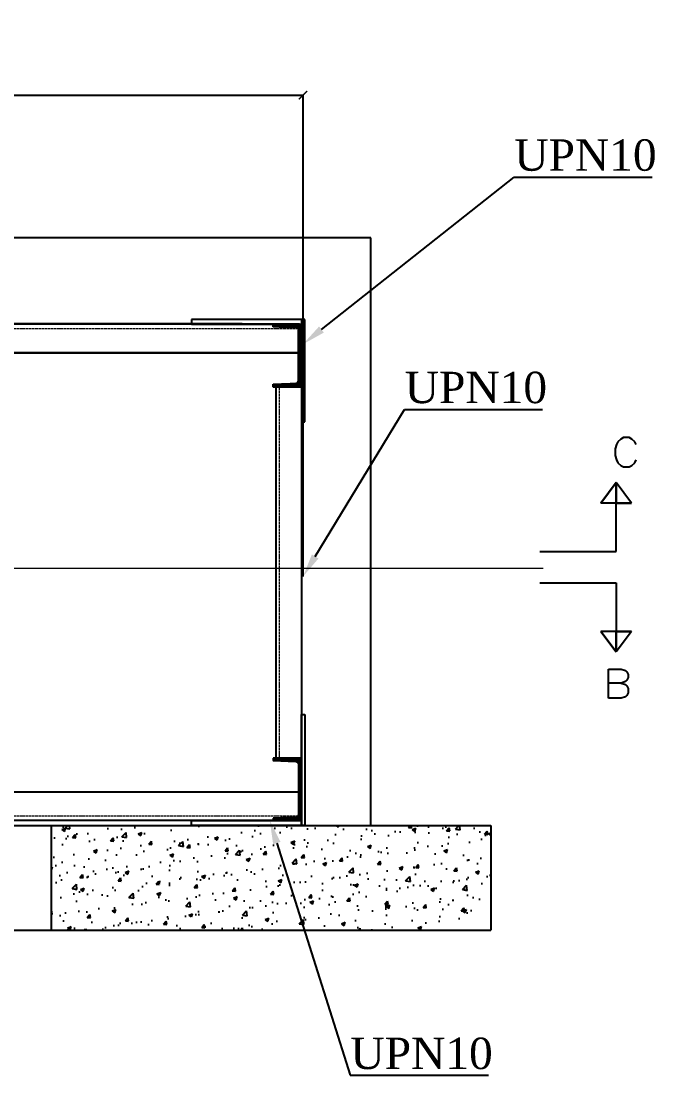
# Model space of a CAD drawing. Header units: millimetres. Extents: x -23396 to 106750, y 116 to 66281.
# Drawn here: x -12011 to -5957, y 41571 to 51683 of the extents above; entities that cross this region are included whole.
import ezdxf
from ezdxf import colors
from ezdxf.entities.mleader import LeaderData, LeaderLine
from ezdxf.math import Vec2, Vec3

# ---------------------------------------------------------------- set-up
doc = ezdxf.new("R2010")
doc.units = ezdxf.units.MM
doc.linetypes.add('ACAD_ISO02W100', pattern=[15, 12, -3])
doc.linetypes.add('CENTER', pattern=[50.8, 31.75, -6.35, 6.35, -6.35])
doc.layers.add('CL', color=2, linetype='CENTER', lineweight=0)
doc.layers.add('DL', color=8, linetype='ACAD_ISO02W100', lineweight=0)
doc.styles.add('Century Gothic$001H0', font='cent.shx')
doc.styles.add('nassar2', font='cent.shx', dxfattribs={"height": 60})
doc.dimstyles.new('Copy of ISO-25', dxfattribs={"dimtxt": 250, "dimasz": 80, "dimexe": 1.25, "dimexo": 0.625, "dimtad": 1, "dimtxsty": 'Century Gothic$001H0', "dimblk": 'ARCHTICK', "dimcen": 2.5, "dimadec": 0, "dimazin": 0, "dimtfac": 1, "dimtmove": 0, "dimatfit": 3, "dimfxl": 1, "dimarcsym": 0})

# ---------------------------------------------------------------- blocks, each defined once
blk = doc.blocks.new('_ArchTick')
at = {"color": 0, "linetype": 'ByBlock', "const_width": 0.15}
blk.add_lwpolyline([(-0.5, -0.5), (0.5, 0.5)], dxfattribs=at)
blk = doc.blocks.new('*D64')
at = {"color": 0, "lineweight": -2, "transparency": 16777216}
for p, q in [((-9901, 48790), (-21977, 48790)), ((-21975, 44040), (-21975, 48790)), ((-9857, 44040), (-21977, 44040))]:
    blk.add_line(p, q, dxfattribs=at)
at = {"layer": 'Defpoints', "color": 0, "transparency": 16777216}
for p in [(-21975, 48790), (-9900, 48790), (-9856, 44040)]:
    blk.add_point(p, dxfattribs=at)
at = {"color": 0, "lineweight": -2, "transparency": 16777216, "xscale": 80, "yscale": 80, "zscale": 80}
for p, rotation in [((-21975, 48790), 90), ((-21975, 44040), 270)]:
    blk.add_blockref('_ArchTick', p, dxfattribs=dict(at, rotation=rotation))
at = {"color": 0, "transparency": 16777216, "insert": (-22101, 46415), "char_height": 250, "attachment_point": 5, "rotation": 90, "style": 'Century Gothic$001H0'}
blk.add_mtext('SHAFT DEPTH 950', dxfattribs=at)
blk = doc.blocks.new('*D65')
at = {"color": 0, "lineweight": -2, "transparency": 16777216}
for p, q in [((-19318, 45751), (-19318, 50977)), ((-19318, 50976), (-9318, 50976)), ((-9318, 46374), (-9318, 50977))]:
    blk.add_line(p, q, dxfattribs=at)
at = {"layer": 'Defpoints', "color": 0, "transparency": 16777216}
for p in [(-9318, 50976), (-9318, 46373), (-19318, 45751)]:
    blk.add_point(p, dxfattribs=at)
at = {"color": 0, "lineweight": -2, "transparency": 16777216, "xscale": 80, "yscale": 80, "zscale": 80, "rotation": 180}
blk.add_blockref('_ArchTick', (-19318, 50976), dxfattribs=at)
at = {"color": 0, "lineweight": -2, "transparency": 16777216, "xscale": 80, "yscale": 80, "zscale": 80}
blk.add_blockref('_ArchTick', (-9318, 50976), dxfattribs=at)
at = {"color": 0, "transparency": 16777216, "insert": (-14318, 51102), "char_height": 250, "attachment_point": 5, "style": 'Century Gothic$001H0'}
blk.add_mtext('SHAFT WIDTH 2000', dxfattribs=at)

msp = doc.modelspace()

# ---------------------------------------------------------------- hatches: boundary and pattern name
at = {"linetype": 'Continuous'}
h = msp.add_hatch(dxfattribs=at)
h.set_pattern_fill('ANSI31', color=4, scale=5, angle=90)
h.set_pattern_definition([(135, (-1052851.8725, 398104.11566), (-0.44194173824, -0.44194173824), [])])
h.paths.add_polyline_path([(-9604.304, 48188.056), (-9604.304, 48211.341), (-9388.404, 48219.736), (-9384.154, 48219.736), (-9379.954, 48221.891), (-9375.704, 48224.021), (-9371.454, 48226.156), (-9369.354, 48228.221), (-9367.204, 48232.491), (-9365.154, 48236.686), (-9363.004, 48240.976), (-9363.004, 48245.171), (-9363.004, 48729.891), (-9363.004, 48734.086), (-9365.154, 48738.376), (-9367.204, 48742.571), (-9369.354, 48746.841), (-9371.454, 48748.906), (-9375.704, 48751.041), (-9379.954, 48753.171), (-9388.404, 48753.191), (-9604.304, 48761.656), (-9604.304, 48784.941), (-9331.254, 48784.941), (-9331.254, 48196.456), (-9333.354, 48194.391), (-9333.354, 48192.256), (-9335.504, 48190.121), (-9337.554, 48188.056)])
h = msp.add_hatch(dxfattribs=at)
h.set_pattern_fill('ANSI31', color=4, scale=5, angle=-90)
h.set_pattern_definition([(315, (1024679.67486, -305279.43297), (0.44194173824, 0.44194173824), [])])
h.paths.add_polyline_path([(-9604.304, 44636.626), (-9604.304, 44613.341), (-9388.404, 44604.946), (-9384.154, 44604.946), (-9379.954, 44602.791), (-9375.704, 44600.661), (-9371.454, 44598.526), (-9369.354, 44596.461), (-9367.204, 44592.191), (-9365.154, 44587.996), (-9363.004, 44583.706), (-9363.004, 44579.511), (-9363.004, 44094.791), (-9363.004, 44090.596), (-9365.154, 44086.306), (-9367.204, 44082.111), (-9369.354, 44077.841), (-9371.454, 44075.776), (-9375.704, 44073.641), (-9379.954, 44071.511), (-9388.404, 44071.491), (-9604.304, 44063.026), (-9604.304, 44039.741), (-9331.254, 44039.741), (-9331.254, 44628.226), (-9333.354, 44630.291), (-9333.354, 44632.426), (-9335.504, 44634.561), (-9337.554, 44636.626)])
h = msp.add_hatch()
h.set_pattern_fill('AR-CONC', color=4, scale=2)
h.set_pattern_definition([(50, (-25653.4, 0), (364.3693, -31.8782), [38.1, -419.1]), (355, (-25653.4, 0), (-70.4868, 382.1137), [30.48, -335.2812]), (100.45144, (-25623.02, -2.66), (293.8825, 350.2355), [32.38, -356.1805]), (46.1842, (-25653.4, 101.6), (542.158, -84.0847), [57.15, -628.65]), (96.6356, (-25608.2, 94.6), (474.808, 494.852), [48.57, -534.271]), (351.1842, (-25653.4, 101.6), (474.808, 494.852), [45.72, -502.9195]), (21, (-25602.6, 76.2), (303.2288, -204.5304), [38.1, -419.1]), (326, (-25602.6, 76.2), (123.604, 368.376), [30.48, -335.28]), (71.45144, (-25577.32, 59.16), (426.8328, 163.8455), [32.38, -356.18]), (37.5, (-25653.39, 0), (6.1772, 169.11008), [0, -331.216, 0, -340.36, 0, -336.55]), (7.5, (-25653.39, 0), (133.6393, 200.36115), [0, -194.056, 0, -323.596, 0, -128.27]), (327.5, (-25766.67, 0), (271.1812, -11.4575), [0, -127, 0, -396.24, 0, -525.78]), (317.5, (-25817.47, 0), (296.2584, 50.853), [0, -165.1, 0, -263.144, 0, -373.38])])
h.paths.add_polyline_path([(-7522.86, 42993.141), (-7522.86, 43993.141), (-11724.866, 43993.141), (-11724.866, 42993.141)])

# ---------------------------------------------------------------- linework, layer by layer
at = {"color": 0}
for p, q in [((-8670.774, 49610.481), (-19756.629, 49610.481)), ((-8670.774, 43993.141), (-8670.774, 49610.481)), ((-9352.374, 48784.941), (-19288.864, 48784.941)), ((-9301.624, 48831.541), (-10383.169, 48831.541)), ((-10383.169, 48831.541), (-10383.169, 48784.941)), ((-10383.169, 48784.941), (-9331.254, 48784.941)), ((-9604.304, 48784.941), (-9331.254, 48784.941)), ((-9604.304, 48761.656), (-9604.304, 48784.941)), ((-9604.304, 48784.941), (-9331.254, 48784.941)), ((-9604.304, 48761.656), (-9604.304, 48784.941)), ((-9604.304, 48784.941), (-9331.254, 48784.941)), ((-9604.304, 48761.656), (-9604.304, 48784.941)), ((-9388.404, 48753.191), (-9604.304, 48761.656)), ((-9388.404, 48753.191), (-9604.304, 48761.656)), ((-9388.404, 48753.191), (-9604.304, 48761.656)), ((-9388.404, 48753.191), (-9379.954, 48753.171)), ((-9379.954, 48753.171), (-9375.704, 48751.041)), ((-9379.954, 48753.171), (-9375.704, 48751.041)), ((-9375.704, 48751.041), (-9371.454, 48748.906)), ((-9375.704, 48751.041), (-9371.454, 48748.906)), ((-9371.454, 48748.906), (-9369.354, 48746.841)), ((-9371.454, 48748.906), (-9369.354, 48746.841)), ((-9369.354, 48746.841), (-9367.204, 48742.571)), ((-9369.354, 48746.841), (-9367.204, 48742.571)), ((-9367.204, 48742.571), (-9365.154, 48738.376)), ((-9367.204, 48742.571), (-9365.154, 48738.376)), ((-9331.254, 48831.541), (-9331.254, 48218.941)), ((-9331.254, 48761.656), (-9331.254, 48784.941)), ((-9331.254, 48784.941), (-9331.254, 48188.056)), ((-9331.254, 48784.941), (-9331.254, 48188.056)), ((-9331.254, 48188.056), (-9331.254, 48784.941)), ((-9331.254, 48784.941), (-9331.254, 48188.056)), ((-9331.254, 48753.191), (-9331.254, 48761.656)), ((-9331.254, 48753.191), (-9331.254, 43993.141)), ((-9331.254, 48751.056), (-9331.254, 48753.191)), ((-9331.254, 48748.901), (-9331.254, 48751.056)), ((-9331.254, 48744.706), (-9331.254, 48748.901)), ((-9331.254, 48740.506), (-9331.254, 48744.706)), ((-9301.624, 47852.704), (-9301.624, 48831.541)), ((-9365.154, 48738.376), (-9363.004, 48734.086)), ((-9365.154, 48738.376), (-9363.004, 48734.086)), ((-9363.004, 48734.086), (-9363.004, 48729.891)), ((-9363.004, 48734.086), (-9363.004, 48729.891)), ((-9363.004, 48245.171), (-9363.004, 48729.891)), ((-9363.004, 48245.171), (-9363.004, 48729.891)), ((-9363.004, 48245.171), (-9363.004, 48729.891)), ((-9331.254, 48738.371), (-9331.254, 48740.506)), ((-9331.254, 48734.106), (-9331.254, 48738.371)), ((-9331.254, 48729.891), (-9331.254, 48734.106)), ((-9331.254, 48245.171), (-9331.254, 48729.891)), ((-19286.729, 48511.891), (-9356.669, 48511.891)), ((-9363.004, 48511.891), (-19286.729, 48511.891)), ((-9367.204, 48232.491), (-9365.154, 48236.686)), ((-9367.204, 48232.491), (-9365.154, 48236.686)), ((-9365.154, 48236.686), (-9363.004, 48240.976)), ((-9365.154, 48236.686), (-9363.004, 48240.976)), ((-9363.004, 48240.976), (-9363.004, 48245.171)), ((-9363.004, 48240.976), (-9363.004, 48245.171)), ((-9331.254, 48240.976), (-9331.254, 48245.171)), ((-9331.254, 48236.686), (-9331.254, 48240.976)), ((-9331.254, 48232.491), (-9331.254, 48236.686)), ((-9604.304, 48211.341), (-9388.404, 48219.736)), ((-9604.304, 48211.341), (-9388.404, 48219.736)), ((-9604.304, 48211.341), (-9388.404, 48219.736)), ((-9604.304, 48196.456), (-9604.304, 48211.341)), ((-9604.304, 48196.456), (-9604.304, 48211.341)), ((-9604.304, 48188.056), (-9604.304, 48211.341)), ((-9604.304, 48194.391), (-9604.304, 48196.456)), ((-9604.304, 48194.391), (-9604.304, 48196.456)), ((-9604.304, 48192.256), (-9604.304, 48194.391)), ((-9604.304, 48192.256), (-9604.304, 48194.391)), ((-9604.304, 48192.256), (-9604.304, 48192.256)), ((-9604.304, 48192.256), (-9604.304, 48192.256)), ((-9604.304, 48190.121), (-9604.304, 48192.256)), ((-9604.304, 48190.121), (-9604.304, 48192.256)), ((-9604.304, 48190.121), (-9604.304, 48190.121)), ((-9604.304, 48190.121), (-9604.304, 48190.121)), ((-9604.304, 48188.056), (-9604.304, 48190.121)), ((-9604.304, 48188.056), (-9604.304, 48190.121)), ((-9604.304, 48188.056), (-9337.554, 48188.056)), ((-9604.304, 48188.056), (-9337.554, 48188.056)), ((-9337.554, 48188.056), (-9604.304, 48188.056)), ((-9337.554, 48188.056), (-9604.304, 48188.056)), ((-9604.304, 48188.056), (-9604.304, 48188.056)), ((-9604.304, 48188.056), (-9337.554, 48188.056)), ((-9604.304, 48188.056), (-9337.554, 48188.056)), ((-9337.554, 48188.056), (-9604.304, 48188.056)), ((-9337.554, 48188.056), (-9604.304, 48188.056)), ((-9604.304, 48188.056), (-9604.304, 48188.056)), ((-9604.304, 48188.056), (-9337.554, 48188.056)), ((-9604.304, 48188.056), (-9337.554, 48188.056)), ((-9337.554, 48188.056), (-9604.304, 48188.056)), ((-9337.554, 48188.056), (-9604.304, 48188.056)), ((-9604.304, 48188.056), (-9339.704, 48188.056)), ((-9604.304, 48188.056), (-9337.554, 48188.056)), ((-9337.554, 48188.056), (-9604.304, 48188.056)), ((-9337.554, 48188.056), (-9604.304, 48188.056)), ((-9604.304, 48188.056), (-9339.704, 48188.056)), ((-9331.254, 48188.056), (-9604.304, 48188.056)), ((-9576.824, 48212.41), (-9576.824, 44612.273)), ((-9388.404, 48219.736), (-9388.404, 48219.736)), ((-9388.404, 48219.736), (-9388.404, 48219.736)), ((-9384.154, 48219.736), (-9388.404, 48219.736)), ((-9384.154, 48219.736), (-9379.954, 48221.891)), ((-9384.154, 48219.736), (-9379.954, 48221.891)), ((-9379.954, 48221.891), (-9375.704, 48224.021)), ((-9379.954, 48221.891), (-9375.704, 48224.021)), ((-9375.704, 48224.021), (-9371.454, 48226.156)), ((-9375.704, 48224.021), (-9371.454, 48226.156)), ((-9371.454, 48226.156), (-9369.354, 48228.221)), ((-9371.454, 48226.156), (-9369.354, 48228.221)), ((-9369.354, 48228.221), (-9367.204, 48232.491)), ((-9369.354, 48228.221), (-9367.204, 48232.491)), ((-9339.704, 48188.056), (-9337.554, 48188.056)), ((-9337.554, 48188.056), (-9335.504, 48190.121)), ((-9337.554, 48188.056), (-9335.504, 48190.121)), ((-9335.504, 48190.121), (-9333.354, 48192.256)), ((-9335.504, 48190.121), (-9333.354, 48192.256)), ((-9333.354, 48194.391), (-9331.254, 48196.456)), ((-9333.354, 48192.256), (-9333.354, 48194.391)), ((-9333.354, 48192.256), (-9333.354, 48194.391)), ((-9331.254, 48188.056), (-9331.254, 48234.656)), ((-9331.254, 48228.221), (-9331.254, 48232.491)), ((-9331.254, 48226.156), (-9331.254, 48228.221)), ((-9331.254, 48224.021), (-9331.254, 48226.156)), ((-9331.254, 48221.891), (-9331.254, 48224.021)), ((-9331.254, 48219.736), (-9331.254, 48221.891)), ((-9331.254, 48211.341), (-9331.254, 48219.736)), ((-9331.254, 48196.456), (-9331.254, 48211.341)), ((-9331.254, 47852.704), (-9301.624, 47852.704)), ((-6322.965, 47635.093), (-6335.665, 47594.843)), ((-6310.265, 47662.593), (-6322.965, 47635.093)), ((-6282.765, 47688.043), (-6310.265, 47662.593)), ((-6257.365, 47702.843), (-6282.765, 47688.043)), ((-6202.315, 47702.843), (-6257.365, 47702.843)), ((-6176.915, 47688.043), (-6202.315, 47702.843)), ((-6149.415, 47662.593), (-6176.915, 47688.043)), ((-6136.715, 47635.093), (-6149.415, 47662.593)), ((-6335.665, 47594.843), (-6335.665, 47529.293)), ((-6335.665, 47529.293), (-6322.965, 47489.043)), ((-6322.965, 47489.043), (-6310.265, 47461.543)), ((-6310.265, 47461.543), (-6282.765, 47436.093)), ((-6282.765, 47436.093), (-6257.365, 47421.293)), ((-6202.315, 47421.293), (-6176.915, 47436.093)), ((-6176.915, 47436.093), (-6149.415, 47461.543)), ((-6149.415, 47461.543), (-6136.715, 47489.043)), ((-6257.365, 47421.293), (-6202.315, 47421.293)), ((-6473.265, 47076.293), (-6327.215, 47273.143)), ((-6327.215, 47273.143), (-6473.265, 47076.293)), ((-6181.165, 47076.293), (-6327.215, 47273.143)), ((-6327.215, 47273.143), (-6327.215, 47076.293)), ((-6327.215, 47273.143), (-6327.215, 47076.293)), ((-6181.165, 47076.293), (-6327.215, 47273.143)), ((-6327.215, 47273.143), (-6327.215, 47076.293)), ((-6327.215, 47273.143), (-6327.215, 47076.293)), ((-6327.215, 46612.743), (-6327.215, 47273.143)), ((-6181.165, 47076.293), (-6327.215, 47273.143)), ((-6327.215, 47076.293), (-6473.265, 47076.293)), ((-6327.215, 47076.293), (-6473.265, 47076.293)), ((-6181.165, 47076.293), (-6473.265, 47076.293)), ((-6327.215, 47076.293), (-6181.165, 47076.293)), ((-6327.215, 47076.293), (-6181.165, 47076.293)), ((-7057.465, 46612.743), (-6327.215, 46612.743)), ((-7057.465, 46312.743), (-6327.215, 46312.743)), ((-6327.215, 46312.743), (-6327.215, 45652.343)), ((-6327.215, 45849.193), (-6473.265, 45849.193)), ((-6327.215, 45849.193), (-6473.265, 45849.193)), ((-6473.265, 45849.193), (-6327.215, 45652.343)), ((-6181.165, 45849.193), (-6473.265, 45849.193)), ((-6327.215, 45652.343), (-6473.265, 45849.193)), ((-6181.165, 45849.193), (-6327.215, 45652.343)), ((-6327.215, 45652.343), (-6327.215, 45849.193)), ((-6327.215, 45849.193), (-6181.165, 45849.193)), ((-6327.215, 45652.343), (-6327.215, 45849.193)), ((-6181.165, 45849.193), (-6327.215, 45652.343)), ((-6327.215, 45652.343), (-6327.215, 45849.193)), ((-6327.215, 45849.193), (-6181.165, 45849.193)), ((-6327.215, 45652.343), (-6327.215, 45849.193)), ((-6181.165, 45849.193), (-6327.215, 45652.343)), ((-6399.125, 45209.206), (-6399.125, 45488.606)), ((-6399.125, 45488.606), (-6278.525, 45488.606)), ((-6278.525, 45488.606), (-6238.275, 45475.906)), ((-6238.275, 45475.906), (-6225.575, 45463.156)), ((-6225.575, 45463.156), (-6210.775, 45435.656)), ((-6210.775, 45408.156), (-6225.575, 45382.756)), ((-6210.775, 45435.656), (-6210.775, 45408.156)), ((-6278.525, 45355.256), (-6399.125, 45355.256)), ((-6238.275, 45370.056), (-6278.525, 45355.256)), ((-6278.525, 45355.256), (-6238.275, 45342.506)), ((-6225.575, 45382.756), (-6238.275, 45370.056)), ((-6238.275, 45342.506), (-6225.575, 45329.856)), ((-6225.575, 45329.856), (-6210.775, 45302.356)), ((-6278.525, 45209.206), (-6399.125, 45209.206)), ((-6238.275, 45221.856), (-6278.525, 45209.206)), ((-6225.575, 45236.656), (-6238.275, 45221.856)), ((-6210.775, 45262.106), (-6225.575, 45236.656)), ((-6210.775, 45302.356), (-6210.775, 45262.106)), ((-9331.254, 43993.141), (-9331.254, 45055.691)), ((-9331.254, 45055.691), (-9301.624, 45055.691)), ((-9301.624, 45055.691), (-9301.624, 43993.141)), ((-9604.304, 44636.626), (-9604.304, 44634.561)), ((-9604.304, 44636.626), (-9337.554, 44636.626)), ((-9604.304, 44636.626), (-9337.554, 44636.626)), ((-9337.554, 44636.626), (-9604.304, 44636.626)), ((-9337.554, 44636.626), (-9604.304, 44636.626)), ((-9604.304, 44636.626), (-9604.304, 44636.626)), ((-9604.304, 44636.626), (-9604.304, 44634.561)), ((-9604.304, 44636.626), (-9337.554, 44636.626)), ((-9604.304, 44636.626), (-9337.554, 44636.626)), ((-9337.554, 44636.626), (-9604.304, 44636.626)), ((-9337.554, 44636.626), (-9604.304, 44636.626)), ((-9604.304, 44636.626), (-9604.304, 44636.626)), ((-9604.304, 44636.626), (-9337.554, 44636.626)), ((-9604.304, 44636.626), (-9337.554, 44636.626)), ((-9337.554, 44636.626), (-9604.304, 44636.626)), ((-9337.554, 44636.626), (-9604.304, 44636.626)), ((-9604.304, 44636.626), (-9339.704, 44636.626)), ((-9604.304, 44636.626), (-9337.554, 44636.626)), ((-9337.554, 44636.626), (-9604.304, 44636.626)), ((-9337.554, 44636.626), (-9604.304, 44636.626)), ((-9604.304, 44636.626), (-9339.704, 44636.626)), ((-9331.254, 44636.626), (-9604.304, 44636.626)), ((-9604.304, 44636.626), (-9604.304, 44613.341)), ((-9604.304, 44634.561), (-9604.304, 44632.426)), ((-9604.304, 44634.561), (-9604.304, 44634.561)), ((-9604.304, 44634.561), (-9604.304, 44632.426)), ((-9604.304, 44634.561), (-9604.304, 44634.561)), ((-9604.304, 44632.426), (-9604.304, 44630.291)), ((-9604.304, 44632.426), (-9604.304, 44632.426)), ((-9604.304, 44632.426), (-9604.304, 44630.291)), ((-9604.304, 44632.426), (-9604.304, 44632.426)), ((-9604.304, 44630.291), (-9604.304, 44628.226)), ((-9604.304, 44630.291), (-9604.304, 44628.226)), ((-9604.304, 44628.226), (-9604.304, 44613.341)), ((-9604.304, 44628.226), (-9604.304, 44613.341)), ((-9604.304, 44613.341), (-9388.404, 44604.946)), ((-9604.304, 44613.341), (-9388.404, 44604.946)), ((-9604.304, 44613.341), (-9388.404, 44604.946)), ((-9388.404, 44604.946), (-9388.404, 44604.946)), ((-9388.404, 44604.946), (-9388.404, 44604.946)), ((-9384.154, 44604.946), (-9388.404, 44604.946)), ((-9384.154, 44604.946), (-9379.954, 44602.791)), ((-9384.154, 44604.946), (-9379.954, 44602.791)), ((-9379.954, 44602.791), (-9375.704, 44600.661)), ((-9379.954, 44602.791), (-9375.704, 44600.661)), ((-9375.704, 44600.661), (-9371.454, 44598.526)), ((-9375.704, 44600.661), (-9371.454, 44598.526)), ((-9371.454, 44598.526), (-9369.354, 44596.461)), ((-9371.454, 44598.526), (-9369.354, 44596.461)), ((-9369.354, 44596.461), (-9367.204, 44592.191)), ((-9369.354, 44596.461), (-9367.204, 44592.191)), ((-9339.704, 44636.626), (-9337.554, 44636.626)), ((-9337.554, 44636.626), (-9335.504, 44634.561)), ((-9337.554, 44636.626), (-9335.504, 44634.561)), ((-9335.504, 44634.561), (-9333.354, 44632.426)), ((-9335.504, 44634.561), (-9333.354, 44632.426)), ((-9333.354, 44632.426), (-9333.354, 44630.291)), ((-9333.354, 44632.426), (-9333.354, 44630.291)), ((-9333.354, 44630.291), (-9331.254, 44628.226)), ((-9331.254, 44039.741), (-9331.254, 44636.626)), ((-9331.254, 44039.741), (-9331.254, 44636.626)), ((-9331.254, 44636.626), (-9331.254, 44039.741)), ((-9331.254, 44039.741), (-9331.254, 44636.626)), ((-9331.254, 44628.226), (-9331.254, 44613.341)), ((-9331.254, 44613.341), (-9331.254, 44604.946)), ((-9331.254, 44604.946), (-9331.254, 44602.791)), ((-9331.254, 44602.791), (-9331.254, 44600.661)), ((-9331.254, 44600.661), (-9331.254, 44598.526)), ((-9331.254, 44598.526), (-9331.254, 44596.461)), ((-9331.254, 44596.461), (-9331.254, 44592.191)), ((-9367.204, 44592.191), (-9365.154, 44587.996)), ((-9367.204, 44592.191), (-9365.154, 44587.996)), ((-9365.154, 44587.996), (-9363.004, 44583.706)), ((-9365.154, 44587.996), (-9363.004, 44583.706)), ((-9363.004, 44583.706), (-9363.004, 44579.511)), ((-9363.004, 44583.706), (-9363.004, 44579.511)), ((-9363.004, 44579.511), (-9363.004, 44094.791)), ((-9363.004, 44579.511), (-9363.004, 44094.791)), ((-9363.004, 44579.511), (-9363.004, 44094.791)), ((-9331.254, 44592.191), (-9331.254, 44587.996)), ((-9331.254, 44587.996), (-9331.254, 44583.706)), ((-9331.254, 44583.706), (-9331.254, 44579.511)), ((-9331.254, 44579.511), (-9331.254, 44094.791)), ((-9363.004, 44312.791), (-19286.729, 44312.791)), ((-9365.154, 44086.306), (-9363.004, 44090.596)), ((-9365.154, 44086.306), (-9363.004, 44090.596)), ((-9363.004, 44090.596), (-9363.004, 44094.791)), ((-9363.004, 44090.596), (-9363.004, 44094.791)), ((-9331.254, 44094.791), (-9331.254, 44090.576)), ((-9331.254, 44090.576), (-9331.254, 44086.311)), ((-9352.374, 44039.741), (-19288.864, 44039.741)), ((-10383.169, 43993.141), (-10383.169, 44039.741)), ((-10383.169, 44039.741), (-9331.254, 44039.741)), ((-9331.254, 43993.141), (-10383.169, 43993.141)), ((-9388.404, 44071.491), (-9604.304, 44063.026)), ((-9388.404, 44071.491), (-9604.304, 44063.026)), ((-9388.404, 44071.491), (-9604.304, 44063.026)), ((-9604.304, 44063.026), (-9604.304, 44039.741)), ((-9604.304, 44063.026), (-9604.304, 44039.741)), ((-9604.304, 44063.026), (-9604.304, 44039.741)), ((-9604.304, 44039.741), (-9331.254, 44039.741)), ((-9604.304, 44039.741), (-9331.254, 44039.741)), ((-9604.304, 44039.741), (-9331.254, 44039.741)), ((-9388.404, 44071.491), (-9379.954, 44071.511)), ((-9379.954, 44071.511), (-9375.704, 44073.641)), ((-9379.954, 44071.511), (-9375.704, 44073.641)), ((-9375.704, 44073.641), (-9371.454, 44075.776)), ((-9375.704, 44073.641), (-9371.454, 44075.776)), ((-9371.454, 44075.776), (-9369.354, 44077.841)), ((-9371.454, 44075.776), (-9369.354, 44077.841)), ((-9369.354, 44077.841), (-9367.204, 44082.111)), ((-9369.354, 44077.841), (-9367.204, 44082.111)), ((-9367.204, 44082.111), (-9365.154, 44086.306)), ((-9367.204, 44082.111), (-9365.154, 44086.306)), ((-9331.254, 44086.311), (-9331.254, 44084.176)), ((-9331.254, 44084.176), (-9331.254, 44079.976)), ((-9331.254, 44079.976), (-9331.254, 44075.781)), ((-9331.254, 44075.781), (-9331.254, 44073.626)), ((-9331.254, 44073.626), (-9331.254, 44071.491)), ((-9331.254, 44071.491), (-9331.254, 44063.026)), ((-9331.254, 44063.026), (-9331.254, 44039.741)), ((-9331.254, 44039.741), (-9331.254, 43993.141)), ((-9301.624, 43993.141), (-9331.254, 43993.141))]:
    msp.add_line(p, q, dxfattribs=at)
at = {"linetype": 'Continuous'}
for p, q in [((-21179.467, 43993.141), (-7522.86, 43993.141)), ((-11724.866, 43993.141), (-11724.866, 42993.141)), ((-7522.86, 43993.141), (-7522.86, 42993.141)), ((-21179.467, 42993.141), (-7522.86, 42993.141))]:
    msp.add_line(p, q, dxfattribs=at)
at = {"color": 0}
for points in [[(-9333.354, 48197.566), (-9333.354, 48193.421), (-9336.704, 48190.121), (-9340.754, 48190.121)], [(-9333.354, 48197.566), (-9333.354, 48193.421), (-9336.704, 48190.121), (-9340.754, 48190.121)], [(-9333.354, 44627.116), (-9333.354, 44631.261), (-9336.704, 44634.561), (-9340.754, 44634.561)], [(-9333.354, 44627.116), (-9333.354, 44631.261), (-9336.704, 44634.561), (-9340.754, 44634.561)]]:
    msp.add_open_spline(points, degree=3, dxfattribs=at)
at = {"layer": 'CL', "linetype": 'Continuous'}
msp.add_line((-21626.991, 46454.198), (-7022.742, 46454.198), dxfattribs=at)
at = {"layer": 'DL', "ltscale": 2, "transparency": 33554666}
for p, q in [((-9363.004, 48742.591), (-19269.779, 48742.591)), ((-9576.824, 44612.273), (-9576.824, 48212.41)), ((-9545.054, 48213.645), (-9545.054, 44611.037)), ((-9363.004, 44082.041), (-19286.729, 44082.041))]:
    msp.add_line(p, q, dxfattribs=at)

# ---------------------------------------------------------------- dimensions: what is measured, and where the dimension line sits
dim = msp.add_linear_dim(base=(-9318.474, 50976.212), p1=(-19318.479, 45750.731), p2=(-9318.474, 46373.166), text='SHAFT WIDTH 2000', dimstyle='Copy of ISO-25')
dim.commit()
dim.dimension.update_dxf_attribs({"geometry": '*D65', "text_midpoint": (-14318.476, 51101.837)})
dim = msp.add_linear_dim(base=(-21975.315, 48789.741), p1=(-9856.363, 44039.741), p2=(-9900.05, 48789.741), angle=90, text='SHAFT DEPTH 950', dimstyle='Copy of ISO-25')
dim.commit()
dim.dimension.update_dxf_attribs({"geometry": '*D64', "text_midpoint": (-22100.94, 46414.741)})

# ---------------------------------------------------------------- leaders
at = {"linetype": 'Continuous'}
ml = msp.add_multileader_mtext('Standard', dxfattribs=at)
ml.set_content('UPN10', color=256, style='nassar2')
ml.set_leader_properties()
ml.build(insert=Vec2(0, 0))
ml.multileader.update_dxf_attribs({"text_left_attachment_type": 6, "text_right_attachment_type": 6, "dogleg_length": 0.36, "arrow_head_size": 225})
ctx = ml.context
ctx.base_point, ctx.char_height, ctx.arrow_head_size, ctx.landing_gap_size, ctx.plane_origin = Vec3(-7300.028, 50193.219), 300, 225, 0.45, Vec3(-9818.474, 49020.242)
ctx.left_attachment, ctx.right_attachment = 6, 6
notes = []
notes.append((ctx, [(0, (1, 1, 0), (-7301.828, 50193.219), (1, 0), 1.8, [(0, [(-9318.474, 48595.242)], 0, [])])]))
ctx.mtext.insert, ctx.mtext.flow_direction = Vec3(-7299.578, 50553.219), 5
ml = msp.add_multileader_mtext('Standard', dxfattribs=at)
ml.set_content('UPN10', color=256, style='nassar2')
ml.set_leader_properties()
ml.build(insert=Vec2(0, 0))
ml.multileader.update_dxf_attribs({"text_left_attachment_type": 6, "text_right_attachment_type": 6, "dogleg_length": 0.36, "arrow_head_size": 225})
ctx = ml.context
ctx.base_point, ctx.char_height, ctx.arrow_head_size, ctx.landing_gap_size, ctx.plane_origin = Vec3(-8346.709, 47971.144), 300, 225, 0.45, Vec3(-9818.474, 45923.166)
ctx.left_attachment, ctx.right_attachment = 6, 6
notes.append((ctx, [(0, (1, 1, 0), (-8348.509, 47971.144), (1, 0), 1.8, [(0, [(-9318.474, 46373.166)], 0, [])])]))
ctx.mtext.insert, ctx.mtext.flow_direction = Vec3(-8346.259, 48331.144), 5
ml = msp.add_multileader_mtext('Standard', dxfattribs=at)
ml.set_content('UPN10', color=256, style='nassar2')
ml.set_leader_properties()
ml.build(insert=Vec2(0, 0))
ml.multileader.update_dxf_attribs({"text_left_attachment_type": 6, "text_right_attachment_type": 6, "dogleg_length": 0.36, "arrow_head_size": 225})
ctx = ml.context
ctx.base_point, ctx.char_height, ctx.arrow_head_size, ctx.landing_gap_size, ctx.plane_origin = Vec3(-8865.65, 41604.783), 300, 225, 0.45, Vec3(-9818.474, 42673.701)
ctx.left_attachment, ctx.right_attachment = 6, 6
notes.append((ctx, [(0, (1, 1, 0), (-8867.45, 41604.783), (1, 0), 1.8, [(0, [(-9636.031, 44039.741)], 0, [])])]))
ctx.mtext.insert, ctx.mtext.flow_direction = Vec3(-8865.2, 41964.783), 5
for ctx, leaders in notes:
    for number, flags, end, landing, length, lines in leaders:
        leader = LeaderData()
        leader.index, (leader.has_last_leader_line, leader.has_dogleg_vector, leader.attachment_direction) = number, flags
        leader.last_leader_point, leader.dogleg_vector, leader.dogleg_length = Vec3(end), Vec3(landing), length
        for number, points, colour, breaks in lines:
            line = LeaderLine()
            line.index, line.vertices, line.color, line.breaks = number, Vec3.list(points), colors.encode_raw_color(colour), breaks
            leader.lines.append(line)
        ctx.leaders.append(leader)

doc.saveas('drawing.dxf')
